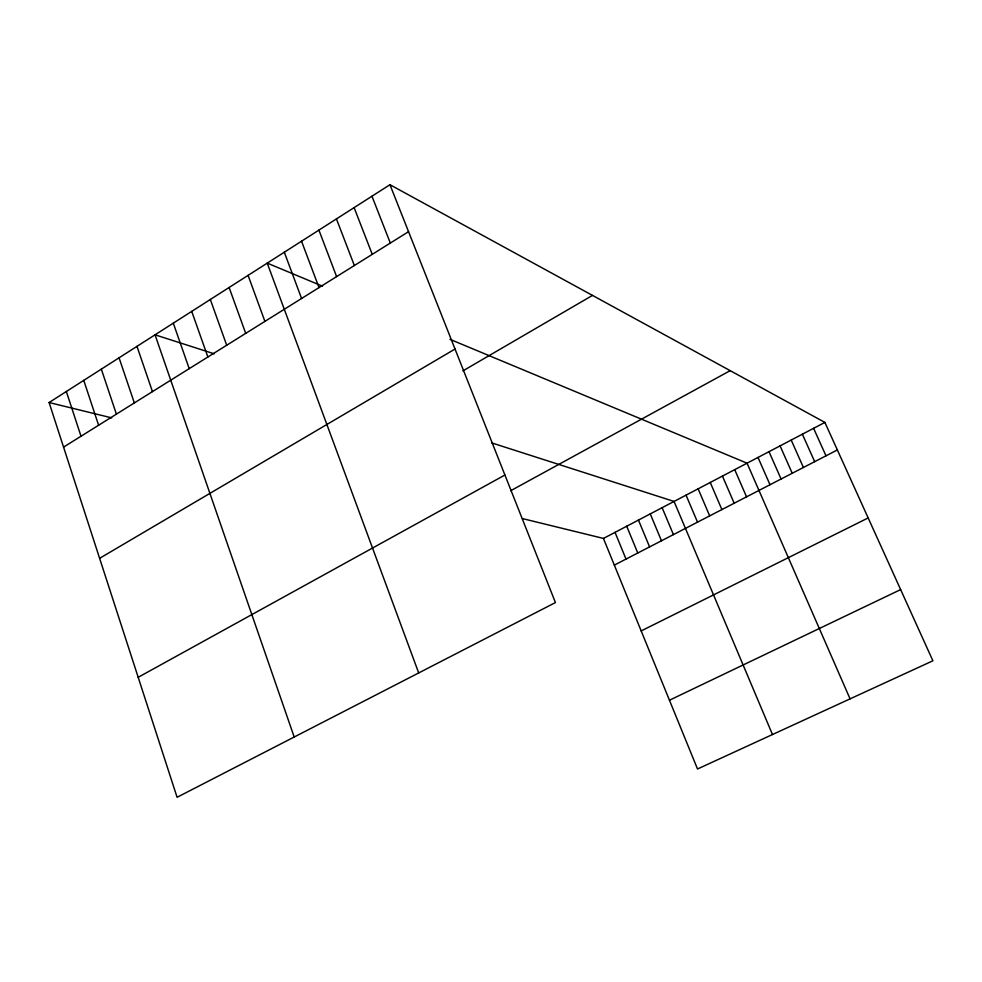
<?xml version="1.0" encoding="UTF-8"?>
<svg xmlns="http://www.w3.org/2000/svg" width="982" height="982" viewBox="0 0 982 982"><rect width="100%" height="100%" fill="white"/><g stroke="black" fill="none" stroke-linecap="round" stroke-linejoin="round"><path stroke-width="1.47" d="M389.952 184.714L555.431 602.567L177.091 797.286L49.1 402.522L389.952 184.714L824.88 422.407L932.9 660.788L697.515 768.992L603.439 538.431L522.449 518.582M63.56 447.129L408.549 231.678M99.612 558.328L455.022 349.027M462.915 370.877L592.49 295.398M138.192 677.298L504.92 475.018M510.652 490.742L730.178 370.656M603.439 538.431L824.88 422.407M614.327 565.116L837.364 449.952M641.172 630.923L868.162 517.931M669.454 700.227L900.641 589.593M49.1 402.522L111.69 417.866M214.26 353.827L155.046 334.813L294.195 737.016M491.7 442.894L674.057 501.434L772.478 734.536M322.575 286.204L267.239 263.127L418.688 672.94M449.989 339.33L747.057 463.185L850.068 698.865M813.599 428.324L825.997 455.82M802.368 434.204L814.679 461.663M791.197 440.059L803.423 467.481M780.076 445.889L792.228 473.263M769.016 451.683L781.083 479.007M758.006 457.452L769.998 484.74M734.72 469.654L746.541 496.855M722.445 476.074L734.18 503.226M710.244 482.469L721.893 509.572M698.116 488.827L709.679 515.881M686.05 495.149L697.527 522.154M662.126 507.682L673.419 534.601M650.256 513.905L661.475 540.775M638.46 520.092L649.593 546.913M626.712 526.229L637.772 553.013M615.039 532.354L626.013 559.077M371.957 196.216L390.32 243.057M354.109 207.619L372.252 254.338M336.433 218.912L354.355 265.521M318.905 230.107L336.605 276.605M301.535 241.216L319.015 287.591M284.314 252.214L301.572 298.479M248.09 275.365L264.907 321.384M229.113 287.493L245.709 333.377M210.332 299.485L226.695 345.247M191.723 311.38L207.865 357.006M173.298 323.152L189.219 368.655M136.977 346.364L152.456 391.609M119.068 357.804L134.338 402.927M101.33 369.146L116.392 414.134M83.752 380.365L98.617 425.231M66.346 391.499L81.003 436.229"/></g></svg>
